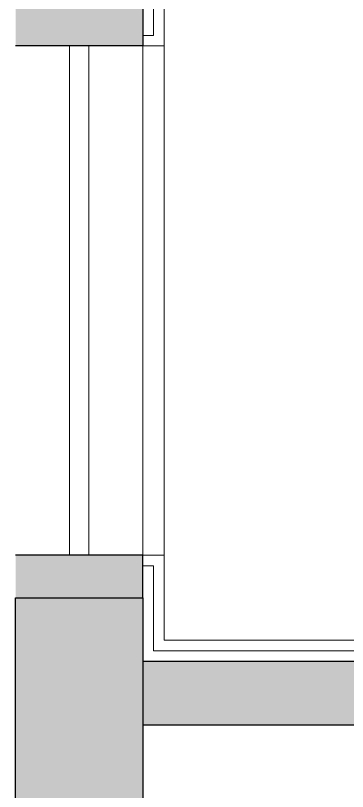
# Model space of a CAD drawing. Header units: inches. Extents: x 211391 to 214260, y -106888 to -102532.
# Drawn here: x 213129.9 to 213153.3, y -103813.2 to -103758.4 of the extents above; entities that cross this region are included whole.
import ezdxf

# ---------------------------------------------------------------- set-up
doc = ezdxf.new("R2010")
doc.units = ezdxf.units.IN
doc.header["$MEASUREMENT"] = 0
doc.linetypes.add('0226--P-00-GA 18.02.10$0$DASH', pattern=[0.35, 0.25, -0.1])
for name, color, linetype, lineweight in [('BEAM', 90, '0226--P-00-GA 18.02.10$0$DASH', 25), ('HATCH', 251, 'Continuous', 13), ('STONE', 1, 'Continuous', 18), ('WALL', 5, 'Continuous', 25), ('window', 1, 'Continuous', 18)]:
    doc.layers.add(name, color=color, linetype=linetype, lineweight=lineweight)
doc.layers.add('COLUMN', color=6, linetype='Continuous')
doc.layers.get('BEAM').off()

# ---------------------------------------------------------------- blocks, each defined once
blk = doc.blocks.new('79')
at = {"layer": 'COLUMN', "ltscale": 20, "true_color": 0xdd22ba}
h = blk.add_hatch(color=212, dxfattribs=at)
h.dxf.hatch_style = 1
h.paths.add_polyline_path([(213138.888, -103817.541), (213138.888, -103799.541), (213129.888, -103799.541), (213129.888, -103817.541)])
at = {"layer": 'COLUMN', "ltscale": 20}
blk.add_lwpolyline([(213138.888, -103799.541), (213138.888, -103817.541), (213129.888, -103817.541), (213129.888, -103799.541)], close=True, dxfattribs=at)

msp = doc.modelspace()

# ---------------------------------------------------------------- hatches: boundary and pattern name
at = {"layer": 'HATCH', "ltscale": 15}
h = msp.add_hatch(color=256, dxfattribs=at)
h.dxf.hatch_style = 1
h.paths.add_polyline_path([(213138.888, -103752.541), (213134.388, -103752.541), (213134.388, -103725.908), (213138.888, -103725.908), (213138.888, -103721.541), (213129.888, -103721.541), (213129.888, -103748.541), (213114.888, -103748.541), (213114.888, -103712.541), (213129.888, -103712.541), (213129.888, -103703.541), (213105.888, -103703.541), (213105.888, -103757.541), (213129.888, -103757.541), (213129.888, -103760.541), (213138.888, -103760.541)])
h = msp.add_hatch(color=256, dxfattribs=at)
h.dxf.hatch_style = 1
h.paths.add_polyline_path([(213138.888, -103796.541), (213129.888, -103796.541), (213129.888, -103799.541), (213138.888, -103799.541)])
h = msp.add_hatch(color=256, dxfattribs=at)
h.dxf.hatch_style = 1
h.paths.add_polyline_path([(213240.888, -103808.541), (213240.888, -103804.041), (213138.888, -103804.041), (213138.888, -103808.541)])

# ---------------------------------------------------------------- linework, layer by layer
at = {"layer": 'STONE'}
for p, q in [((213140.388, -103751.041), (213140.388, -103760.541)), ((213139.638, -103751.791), (213139.638, -103759.791)), ((213138.888, -103759.791), (213139.638, -103759.791)), ((213138.888, -103760.541), (213140.388, -103760.541)), ((213140.388, -103760.541), (213140.388, -103796.541)), ((213138.888, -103796.541), (213140.388, -103796.541))]:
    msp.add_line(p, q, dxfattribs=at)
for points in [[(213140.388, -103796.541), (213140.388, -103802.541), (213240.888, -103802.541), (213240.888, -103804.041)], [(213138.888, -103797.291), (213139.638, -103797.291), (213139.638, -103803.291), (213240.138, -103803.291), (213240.138, -103804.041)]]:
    msp.add_lwpolyline(points, dxfattribs=at)
at = {"layer": 'WALL', "ltscale": 25}
msp.add_line((213138.888, -103752.541), (213138.888, -103760.541), dxfattribs=at)
at = {"layer": 'WALL', "ltscale": 20}
for p, q in [((213138.888, -103760.541), (213129.888, -103760.541)), ((213138.888, -103796.541), (213129.888, -103796.541)), ((213138.888, -103799.541), (213138.888, -103796.541)), ((213240.888, -103804.041), (213138.888, -103804.041)), ((213240.888, -103808.541), (213138.888, -103808.541))]:
    msp.add_line(p, q, dxfattribs=at)
at = {"layer": 'window', "ltscale": 20}
for p, q in [((213133.711, -103760.541), (213133.711, -103796.541)), ((213135.065, -103796.541), (213135.065, -103760.541)), ((213138.888, -103796.541), (213138.888, -103760.541))]:
    msp.add_line(p, q, dxfattribs=at)

# ---------------------------------------------------------------- block references
at = {"layer": 'BEAM'}
msp.add_blockref('79', (0, 0), dxfattribs=at)

doc.saveas('drawing.dxf')
